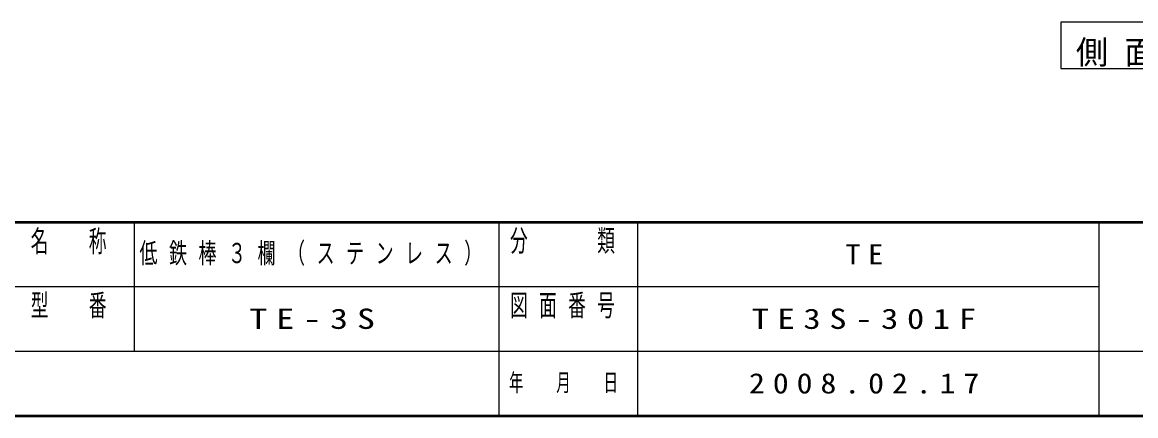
# Model space of a CAD drawing. Units: millimetres, scale not verified. Extents: x -11724 to 0, y -1224 to 8010.
# Drawn here: x -5599 to -1980, y 0 to 1280 of the extents above; entities that cross this region are included whole.
import ezdxf

# ---------------------------------------------------------------- set-up
doc = ezdxf.new("R2010")
doc.units = ezdxf.units.MM
doc.layers.add('A3図枠', color=7, linetype='Continuous', lineweight=25)
doc.layers.add('補助', color=2, linetype='Continuous', lineweight=25)
doc.layers.add('図面プロファイル', color=7, linetype='Continuous')
doc.styles.add('ＭＳ ゴシック', font='')
doc.styles.get('ＭＳ ゴシック').set_extended_font_data('MS Gothic')

msp = doc.modelspace()

# ---------------------------------------------------------------- linework, layer by layer
at = {"layer": 'A3図枠', "lineweight": 50}
for p, q in [((-11550, 630), (0, 630)), ((-11550, 0), (0, 0))]:
    msp.add_line(p, q, dxfattribs=at)
at = {"layer": 'A3図枠'}
for p, q in [((-5235, 630), (-5235, 210)), ((-3600, 630), (-3600, 0))]:
    msp.add_line(p, q, dxfattribs=at)
at = {"layer": 'A3図枠', "color": 211}
for p, q in [((-4050, 630), (-4050, 0)), ((-2100, 630), (-2100, 0)), ((-5625, 420), (-2100, 420)), ((-7275, 210), (0, 210))]:
    msp.add_line(p, q, dxfattribs=at)
at = {"layer": '補助'}
msp.add_lwpolyline([(-2224.014, 1280), (-2224.014, 1130), (-1024.014, 1130), (-1024.014, 1280)], close=True, dxfattribs=at)

# ---------------------------------------------------------------- texts
at = {"layer": 'A3図枠', "color": 4, "style": 'ＭＳ ゴシック'}
for s, insert, char_height, attachment_point in [('\\T1.64;\\W0.6;名\u3000称', (-5430, 603.083), 70.38, 2), ('\\T1.64;\\W0.6;分\u3000\u3000類', (-3825, 605), 70.38, 2), ('\\T1.64;\\W0.6;型\u3000番', (-5430, 395), 70.38, 2), ('\\T1.64;\\W0.6;図面番号', (-3825, 395), 70.38, 2), ('\\T1.64;\\W0.6;年\u3000月\u3000日', (-3825, 105), 57.18, 5)]:
    msp.add_mtext(s, dxfattribs=dict(at, insert=insert, char_height=char_height, attachment_point=attachment_point))
at = {"layer": '図面プロファイル', "char_height": 65.98, "attachment_point": 5, "style": 'ＭＳ ゴシック'}
for s, insert in [('\\T1.64;\\W0.65;低鉄棒３欄（ステンレス）', (-4642.5, 525)), ('\\T1.5;\\W1.1;TE', (-2850, 525)), ('\\T1.5;\\W1.3;TE-3S', (-4642.5, 315)), ('\\T1.5;\\W1.25;TE3S-301F', (-2850, 315)), ('\\T1.5;\\W1.15;2008.02.17', (-2850, 105))]:
    msp.add_mtext(s, dxfattribs=dict(at, insert=insert))
at = {"layer": '補助', "insert": (-1624.014, 1135), "char_height": 76.98, "attachment_point": 8, "style": 'ＭＳ ゴシック'}
msp.add_mtext('\\T1.5;側面図\\~S=1／30', dxfattribs=at)

doc.saveas('drawing.dxf')
